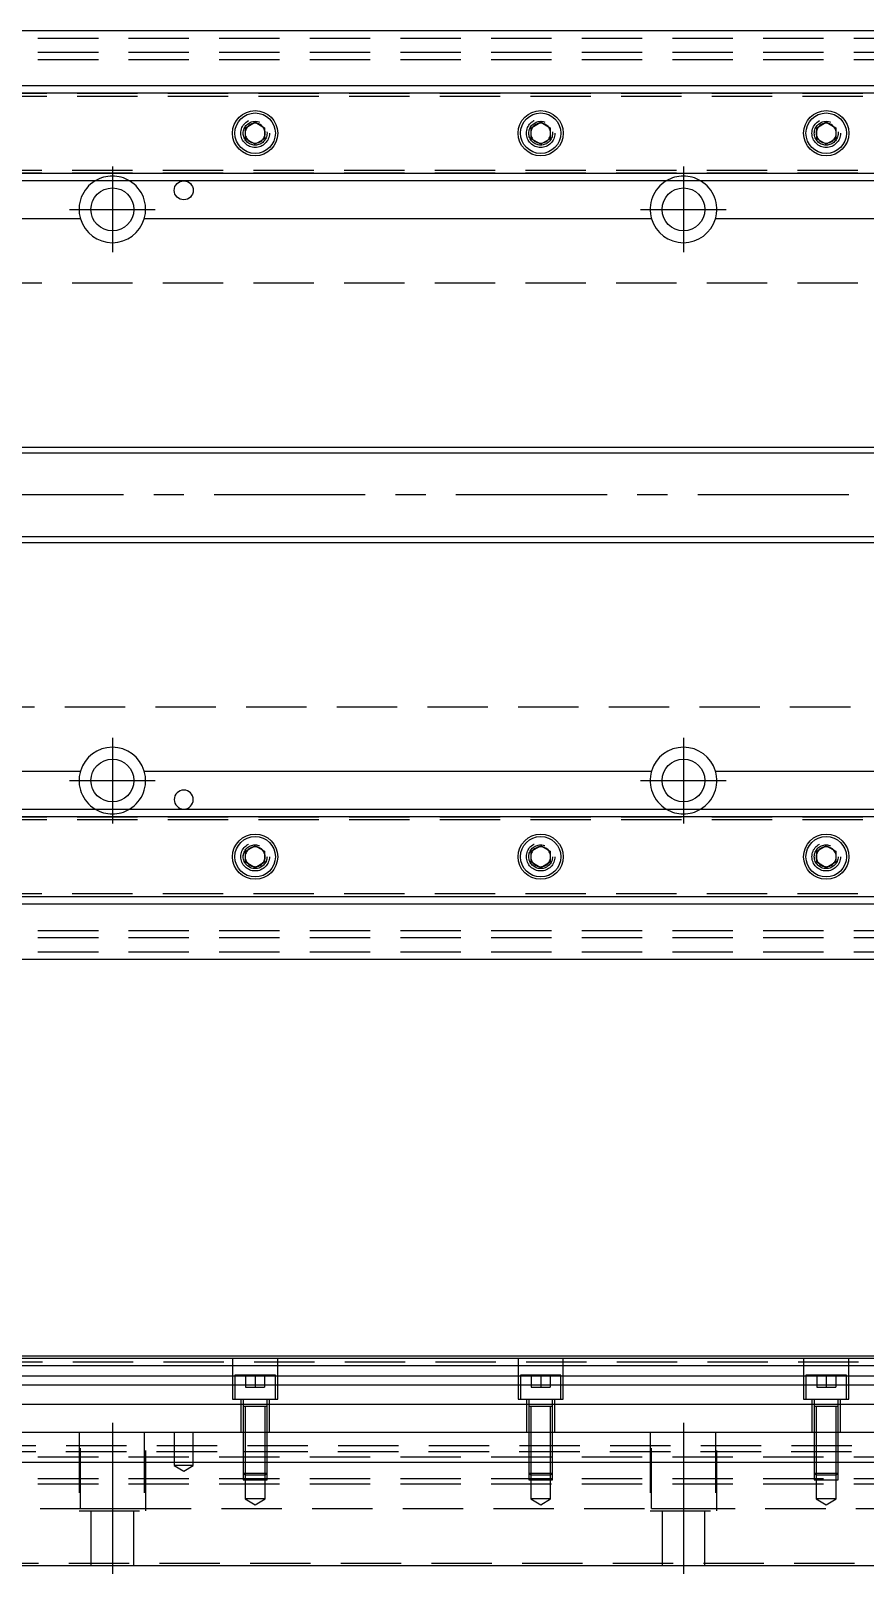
# Model space of a CAD drawing. Extents: x -20 to 1052, y -266 to 102.
# Drawn here: x 512.9 to 688.2, y -226.9 to 97.5 of the extents above; entities that cross this region are included whole.
import ezdxf

# ---------------------------------------------------------------- set-up
doc = ezdxf.new("R2010")
doc.units = 0
doc.linetypes.add('CENTER', pattern=[50.8, 31.75, -6.35, 6.35, -6.35])
doc.linetypes.add('DASHED', pattern=[19.05, 12.7, -6.35])
doc.layers.get('0').update_dxf_attribs({"linetype": 'CONTINUOUS'})
doc.layers.add('CENTER', color=1, linetype='CENTER')

msp = doc.modelspace()

# ---------------------------------------------------------------- linework, layer by layer
at = {"color": 7, "linetype": 'CONTINUOUS'}
for p, q in [((820, 97.5), (485, 97.5)), ((485, 86), (820, 86)), ((485, 84.460392), (820, 84.460392)), ((558, 77.1547), (560, 78.309402)), ((560, 78.309402), (562, 77.1547)), ((618, 77.1547), (620, 78.309402)), ((620, 78.309402), (622, 77.1547)), ((678, 77.1547), (680, 78.309402)), ((680, 78.309402), (682, 77.1547)), ((558, 74.8453), (558, 77.1547)), ((560, 73.690598), (558, 74.8453)), ((562, 74.8453), (560, 73.690598)), ((562, 77.1547), (562, 74.8453)), ((618, 74.8453), (618, 77.1547)), ((620, 73.690598), (618, 74.8453)), ((622, 74.8453), (620, 73.690598)), ((622, 77.1547), (622, 74.8453)), ((678, 74.8453), (678, 77.1547)), ((680, 73.690598), (678, 74.8453)), ((682, 74.8453), (680, 73.690598)), ((682, 77.1547), (682, 74.8453)), ((820, 67.539608), (485, 67.539608)), ((820, 66), (485, 66)), ((523.291796, 58), (485, 58)), ((643.291796, 58), (536.708204, 58)), ((763.291796, 58), (656.708204, 58)), ((763, 10), (485, 10)), ((485, -10), (763, -10)), ((485, -58), (523.291796, -58)), ((536.708204, -58), (643.291796, -58)), ((656.708204, -58), (763.291796, -58)), ((485, -66), (820, -66)), ((485, -67.539608), (820, -67.539608)), ((558, -74.8453), (560, -73.690598)), ((560, -73.690598), (562, -74.8453)), ((618, -74.8453), (620, -73.690598)), ((620, -73.690598), (622, -74.8453)), ((678, -74.8453), (680, -73.690598)), ((680, -73.690598), (682, -74.8453)), ((558, -77.1547), (558, -74.8453)), ((560, -78.309402), (558, -77.1547)), ((562, -77.1547), (560, -78.309402)), ((562, -74.8453), (562, -77.1547)), ((618, -77.1547), (618, -74.8453)), ((620, -78.309402), (618, -77.1547)), ((622, -77.1547), (620, -78.309402)), ((622, -74.8453), (622, -77.1547)), ((678, -77.1547), (678, -74.8453)), ((680, -78.309402), (678, -77.1547)), ((682, -77.1547), (680, -78.309402)), ((682, -74.8453), (682, -77.1547)), ((820, -84.460392), (485, -84.460392)), ((820, -86), (485, -86)), ((485, -97.5), (820, -97.5)), ((763, -180.93), (484.5, -180.93)), ((820, -181.43), (484.5, -181.43)), ((820, -182.969608), (484.5, -182.969608)), ((484.5, -185.090392), (820, -185.090392)), ((820, -187.000532), (484.5, -187.000532)), ((820, -191.111934), (484.5, -191.111934)), ((0, -196.93), (820, -196.93)), ((0, -203.23), (820, -203.23)), ((0, -224.93), (820, -224.93))]:
    msp.add_line(p, q, dxfattribs=at)
at = {"color": 3, "linetype": 'DASHED'}
for p, q in [((0, 96), (820, 96)), ((0, 93), (820, 93)), ((0, 91.5), (820, 91.5)), ((484.5, 84.403994), (820, 84.403994)), ((484.5, 83.8), (820, 83.8)), ((562.483582, 76.286038), (562.5, 76)), ((622.483582, 76.286038), (622.5, 76)), ((682.483582, 76.286038), (682.5, 76)), ((820, 68.2), (484.5, 68.2)), ((820, 67.596006), (484.5, 67.596006)), ((820, 44.5), (5.640312, 44.5)), ((5.640312, -44.5), (820, -44.5)), ((484.5, -67.596006), (820, -67.596006)), ((484.5, -68.2), (820, -68.2)), ((557.5, -76), (557.534018, -75.588984)), ((617.5, -76), (617.534018, -75.588984)), ((677.5, -76), (677.534018, -75.588984)), ((820, -83.8), (484.5, -83.8)), ((820, -84.403994), (484.5, -84.403994)), ((0, -91.5), (820, -91.5)), ((0, -93), (820, -93)), ((0, -96), (820, -96)), ((555.25, -181.43), (555.25, -189.93)), ((564.75, -189.93), (564.75, -181.43)), ((615.25, -181.43), (615.25, -189.93)), ((624.75, -189.93), (624.75, -181.43)), ((675.25, -181.43), (675.25, -189.93)), ((684.75, -189.93), (684.75, -181.43)), ((763, -182.18), (25, -182.18)), ((564.25, -184.93), (555.75, -184.93)), ((555.75, -184.93), (555.75, -189.93)), ((558, -184.93), (558, -187.43)), ((558, -187.43), (560, -187.43)), ((560, -184.93), (560, -187.43)), ((560, -187.43), (562, -187.43)), ((562, -184.93), (562, -187.43)), ((564.25, -189.93), (564.25, -184.93)), ((624.25, -184.93), (615.75, -184.93)), ((615.75, -184.93), (615.75, -189.93)), ((618, -184.93), (618, -187.43)), ((618, -187.43), (620, -187.43)), ((620, -184.93), (620, -187.43)), ((620, -187.43), (622, -187.43)), ((622, -184.93), (622, -187.43)), ((624.25, -189.93), (624.25, -184.93)), ((684.25, -184.93), (675.75, -184.93)), ((675.75, -184.93), (675.75, -189.93)), ((678, -184.93), (678, -187.43)), ((678, -187.43), (680, -187.43)), ((680, -184.93), (680, -187.43)), ((680, -187.43), (682, -187.43)), ((682, -184.93), (682, -187.43)), ((684.25, -189.93), (684.25, -184.93)), ((555.25, -189.93), (564.75, -189.93)), ((557, -189.93), (557, -196.93)), ((557.5, -189.93), (557.5, -191.53)), ((562.5, -191.53), (562.5, -189.93)), ((563, -196.93), (563, -189.93)), ((615.25, -189.93), (624.75, -189.93)), ((617, -189.93), (617, -196.93)), ((617.5, -189.93), (617.5, -191.53)), ((622.5, -191.53), (622.5, -189.93)), ((623, -196.93), (623, -189.93)), ((675.25, -189.93), (684.75, -189.93)), ((677, -189.93), (677, -196.93)), ((677.5, -189.93), (677.5, -191.53)), ((682.5, -191.53), (682.5, -189.93)), ((683, -196.93), (683, -189.93)), ((557.5, -191.525), (557.5, -191.53)), ((557.757468, -191.53), (557.5, -191.53)), ((557.5, -191.53), (557.5, -191.535)), ((557.5, -191.53), (557.5, -196.92998)), ((562.242552, -191.53), (557.757468, -191.53)), ((557.9, -191.53), (557.9, -196.92998)), ((562.1, -196.92998), (562.1, -191.53)), ((562.5, -191.53), (562.242552, -191.53)), ((562.5, -191.53), (562.5, -191.525)), ((562.5, -191.535), (562.5, -191.53)), ((562.5, -196.92998), (562.5, -191.53)), ((617.5, -191.525), (617.5, -191.53)), ((617.757468, -191.53), (617.5, -191.53)), ((617.5, -191.53), (617.5, -191.535)), ((617.5, -191.53), (617.5, -196.92998)), ((622.242552, -191.53), (617.757468, -191.53)), ((617.9, -191.53), (617.9, -196.92998)), ((622.1, -196.92998), (622.1, -191.53)), ((622.5, -191.53), (622.242552, -191.53)), ((622.5, -191.53), (622.5, -191.525)), ((622.5, -191.535), (622.5, -191.53)), ((622.5, -196.92998), (622.5, -191.53)), ((677.5, -191.525), (677.5, -191.53)), ((677.757468, -191.53), (677.5, -191.53)), ((677.5, -191.53), (677.5, -191.535)), ((677.5, -191.53), (677.5, -196.92998)), ((682.242552, -191.53), (677.757468, -191.53)), ((677.9, -191.53), (677.9, -196.92998)), ((682.1, -196.92998), (682.1, -191.53)), ((682.5, -191.53), (682.242552, -191.53)), ((682.5, -191.53), (682.5, -191.525)), ((682.5, -191.535), (682.5, -191.53)), ((682.5, -196.92998), (682.5, -191.53)), ((523, -196.93), (523, -213.43)), ((523.291796, -212.93), (523.291796, -196.93)), ((536.708204, -196.93), (536.708204, -212.93)), ((537, -213.43), (537, -196.93)), ((543, -196.93), (543, -203.93)), ((547, -203.93), (547, -196.93)), ((557.5, -196.93), (557.5, -203.23)), ((557.500006, -196.93), (557.500006, -203.23)), ((557.9, -196.93), (557.9, -203.23)), ((562.1, -203.23), (562.1, -196.93)), ((562.499994, -203.23), (562.499994, -196.93)), ((562.5, -203.23), (562.5, -196.93)), ((617.5, -196.93), (617.5, -203.23)), ((617.500006, -196.93), (617.500006, -203.23)), ((617.9, -196.93), (617.9, -203.23)), ((622.1, -203.23), (622.1, -196.93)), ((622.499994, -203.23), (622.499994, -196.93)), ((622.5, -203.23), (622.5, -196.93)), ((643, -196.93), (643, -213.43)), ((643.291796, -212.93), (643.291796, -196.93)), ((656.708204, -196.93), (656.708204, -212.93)), ((657, -213.43), (657, -196.93)), ((677.5, -196.93), (677.5, -203.23)), ((677.500006, -196.93), (677.500006, -203.23)), ((677.9, -196.93), (677.9, -203.23)), ((682.1, -203.23), (682.1, -196.93)), ((682.499994, -203.23), (682.499994, -196.93)), ((682.5, -203.23), (682.5, -196.93)), ((25, -199.68), (763, -199.68)), ((425, -200.93), (737.5, -200.93)), ((557.5, -200.93), (557.9, -200.93)), ((557.9, -200.93), (562.1, -200.93)), ((562.1, -200.93), (562.5, -200.93)), ((617.5, -200.93), (617.9, -200.93)), ((617.9, -200.93), (622.1, -200.93)), ((622.1, -200.93), (622.5, -200.93)), ((677.5, -200.93), (677.9, -200.93)), ((677.9, -200.93), (682.1, -200.93)), ((682.1, -200.93), (682.5, -200.93)), ((0, -202.08), (820, -202.08)), ((547, -203.93), (543, -203.93)), ((543, -203.93), (545, -205.0847)), ((545, -205.0847), (547, -203.93)), ((557.5, -203.23), (557.5, -205.53)), ((557.500006, -203.23), (557.500006, -205.530006)), ((557.9, -203.23), (557.9, -205.93)), ((562.1, -205.93), (562.1, -203.23)), ((562.499994, -205.530006), (562.499994, -203.23)), ((562.5, -205.53), (562.5, -203.23)), ((617.5, -203.23), (617.5, -205.53)), ((617.500006, -203.23), (617.500006, -205.530006)), ((617.9, -203.23), (617.9, -205.93)), ((622.1, -205.93), (622.1, -203.23)), ((622.499994, -205.530006), (622.499994, -203.23)), ((622.5, -205.53), (622.5, -203.23)), ((677.5, -203.23), (677.5, -205.53)), ((677.500006, -203.23), (677.500006, -205.530006)), ((677.9, -203.23), (677.9, -205.93)), ((682.1, -205.93), (682.1, -203.23)), ((682.499994, -205.530006), (682.499994, -203.23)), ((682.5, -205.53), (682.5, -203.23)), ((0, -206.63), (820, -206.63)), ((557.5, -205.53), (562.5, -205.53)), ((557.5, -205.53), (557.9, -205.93)), ((557.500006, -205.53002), (557.500006, -206.63)), ((557.500006, -206.63), (557.500006, -206.93)), ((557.500006, -206.93), (562.499994, -206.93)), ((562.1, -205.93), (557.9, -205.93)), ((557.9, -205.93002), (557.9, -206.93)), ((557.9, -206.93), (557.9, -210.93)), ((562.1, -205.93), (562.5, -205.53)), ((562.1, -206.93), (562.1, -205.93002)), ((562.1, -210.93), (562.1, -206.93)), ((562.499994, -206.63), (562.499994, -205.53002)), ((562.499994, -206.93), (562.499994, -206.63)), ((617.5, -205.53), (622.5, -205.53)), ((617.5, -205.53), (617.9, -205.93)), ((617.500006, -205.53002), (617.500006, -206.63)), ((617.500006, -206.63), (617.500006, -206.93)), ((617.500006, -206.93), (622.499994, -206.93)), ((622.1, -205.93), (617.9, -205.93)), ((617.9, -205.93002), (617.9, -206.93)), ((617.9, -206.93), (617.9, -210.93)), ((622.1, -205.93), (622.5, -205.53)), ((622.1, -206.93), (622.1, -205.93002)), ((622.1, -210.93), (622.1, -206.93)), ((622.499994, -206.63), (622.499994, -205.53002)), ((622.499994, -206.93), (622.499994, -206.63)), ((677.5, -205.53), (682.5, -205.53)), ((677.5, -205.53), (677.9, -205.93)), ((677.500006, -205.53002), (677.500006, -206.63)), ((677.500006, -206.63), (677.500006, -206.93)), ((677.500006, -206.93), (682.499994, -206.93)), ((682.1, -205.93), (677.9, -205.93)), ((677.9, -205.93002), (677.9, -206.93)), ((677.9, -206.93), (677.9, -210.93)), ((682.1, -205.93), (682.5, -205.53)), ((682.1, -206.93), (682.1, -205.93002)), ((682.1, -210.93), (682.1, -206.93)), ((682.499994, -206.63), (682.499994, -205.53002)), ((682.499994, -206.93), (682.499994, -206.63)), ((0, -207.78), (820, -207.78)), ((476.708204, -212.93), (763.291796, -212.93)), ((523, -213.43), (537, -213.43)), ((523.291796, -212.93), (536.708204, -212.93)), ((525.5, -213.43), (525.5, -224.93)), ((534.5, -224.93), (534.5, -213.43)), ((562.1, -210.93), (557.9, -210.93)), ((557.9, -210.93), (560, -212.142436)), ((560, -212.142436), (562.1, -210.93)), ((622.1, -210.93), (617.9, -210.93)), ((617.9, -210.93), (620, -212.142436)), ((620, -212.142436), (622.1, -210.93)), ((643, -213.43), (657, -213.43)), ((643.291796, -212.93), (656.708204, -212.93)), ((645.5, -213.43), (645.5, -224.93)), ((654.5, -224.93), (654.5, -213.43)), ((682.1, -210.93), (677.9, -210.93)), ((677.9, -210.93), (680, -212.142436)), ((680, -212.142436), (682.1, -210.93)), ((6.499992, -224.43), (820, -224.43))]:
    msp.add_line(p, q, dxfattribs=at)
at = {"color": 3, "linetype": 'CONTINUOUS'}
for p, q in [((763, 8.75), (485, 8.75)), ((485, -8.75), (763, -8.75))]:
    msp.add_line(p, q, dxfattribs=at)
at = {"color": 7, "linetype": 'CONTINUOUS'}
for centre, radius in [((560, 76), 4.75), ((560, 76), 4.25), ((620, 76), 4.75), ((620, 76), 4.25), ((680, 76), 4.75), ((680, 76), 4.25), ((545, 64), 2), ((530, 60), 4.5), ((650, 60), 4.5), ((530, -60), 4.5), ((650, -60), 4.5), ((560, -76), 4.75), ((620, -76), 4.75), ((680, -76), 4.75), ((560, -76), 4.25), ((620, -76), 4.25), ((680, -76), 4.25)]:
    msp.add_circle(centre, radius, dxfattribs=at)
at = {"color": 3, "linetype": 'DASHED'}
for centre, radius in [((560, 76), 3), ((560, 76), 2.5), ((620, 76), 3), ((620, 76), 2.5), ((680, 76), 3), ((680, 76), 2.5), ((560, -76), 3), ((560, -76), 2.5), ((620, -76), 3), ((620, -76), 2.5), ((680, -76), 3), ((680, -76), 2.5)]:
    msp.add_circle(centre, radius, dxfattribs=at)
at = {"color": 7, "linetype": 'CONTINUOUS'}
for centre, radius, start, end in [((560, 76), 2.1, 102.24721, 137.75279), ((560, 76), 2.1, 77.75279, 102.24721), ((560, 76), 2.1, 42.24721, 77.75279), ((620, 76), 2.1, 102.24721, 137.75279), ((620, 76), 2.1, 77.75279, 102.24721), ((620, 76), 2.1, 42.24721, 77.75279), ((680, 76), 2.1, 102.24721, 137.75279), ((680, 76), 2.1, 77.75279, 102.24721), ((680, 76), 2.1, 42.24721, 77.75279), ((560, 76), 2.1, 162.24721, 180), ((560, 76), 2.1, 180, 197.75279), ((560, 76), 2.1, 137.75279, 162.24721), ((560, 76), 2.1, 197.75279, 222.24721), ((560, 76), 2.1, 17.75279, 42.24721), ((560, 76), 2.1, 317.75279, 342.24721), ((560, 76), 2.1, 342.24721, 17.75279), ((620, 76), 2.1, 162.24721, 180), ((620, 76), 2.1, 180, 197.75279), ((620, 76), 2.1, 137.75279, 162.24721), ((620, 76), 2.1, 197.75279, 222.24721), ((620, 76), 2.1, 17.75279, 42.24721), ((620, 76), 2.1, 317.75279, 342.24721), ((620, 76), 2.1, 342.24721, 17.75279), ((680, 76), 2.1, 162.24721, 180), ((680, 76), 2.1, 180, 197.75279), ((680, 76), 2.1, 137.75279, 162.24721), ((680, 76), 2.1, 197.75279, 222.24721), ((680, 76), 2.1, 17.75279, 42.24721), ((680, 76), 2.1, 317.75279, 342.24721), ((680, 76), 2.1, 342.24721, 17.75279), ((560, 76), 2.1, 222.24721, 257.75279), ((560, 76), 2.1, 257.75279, 282.24721), ((560, 76), 2.1, 282.24721, 317.75279), ((620, 76), 2.1, 222.24721, 257.75279), ((620, 76), 2.1, 257.75279, 282.24721), ((620, 76), 2.1, 282.24721, 317.75279), ((680, 76), 2.1, 222.24721, 257.75279), ((680, 76), 2.1, 257.75279, 282.24721), ((680, 76), 2.1, 282.24721, 317.75279), ((530, 60), 7, 121.002719, 196.60155), ((530, 60), 7, 343.39845, 58.997281), ((650, 60), 7, 121.002719, 196.60155), ((650, 60), 7, 343.39845, 58.997281), ((530, 60), 7, 196.60155, 343.39845), ((650, 60), 7, 196.60155, 343.39845), ((530, -60), 7, 16.60155, 163.39845), ((650, -60), 7, 16.60155, 163.39845), ((530, -60), 7, 163.39845, 238.997281), ((530, -60), 7, 301.002719, 16.60155), ((650, -60), 7, 163.39845, 238.997281), ((650, -60), 7, 301.002719, 16.60155), ((545, -64), 2, 90, 270), ((545, -64), 2, 270, 90), ((560, -76), 2.1, 137.75279, 162.24721), ((560, -76), 2.1, 102.24721, 137.75279), ((560, -76), 2.1, 77.75279, 102.24721), ((560, -76), 2.1, 42.24721, 77.75279), ((560, -76), 2.1, 17.75279, 42.24721), ((620, -76), 2.1, 137.75279, 162.24721), ((620, -76), 2.1, 102.24721, 137.75279), ((620, -76), 2.1, 77.75279, 102.24721), ((620, -76), 2.1, 42.24721, 77.75279), ((620, -76), 2.1, 17.75279, 42.24721), ((680, -76), 2.1, 137.75279, 162.24721), ((680, -76), 2.1, 102.24721, 137.75279), ((680, -76), 2.1, 77.75279, 102.24721), ((680, -76), 2.1, 42.24721, 77.75279), ((680, -76), 2.1, 17.75279, 42.24721), ((560, -76), 2.1, 162.24721, 180), ((560, -76), 2.1, 180, 197.75279), ((560, -76), 2.1, 197.75279, 222.24721), ((560, -76), 2.1, 222.24721, 257.75279), ((560, -76), 2.1, 282.24721, 317.75279), ((560, -76), 2.1, 317.75279, 342.24721), ((560, -76), 2.1, 342.24721, 17.75279), ((620, -76), 2.1, 162.24721, 180), ((620, -76), 2.1, 180, 197.75279), ((620, -76), 2.1, 197.75279, 222.24721), ((620, -76), 2.1, 222.24721, 257.75279), ((620, -76), 2.1, 282.24721, 317.75279), ((620, -76), 2.1, 317.75279, 342.24721), ((620, -76), 2.1, 342.24721, 17.75279), ((680, -76), 2.1, 162.24721, 180), ((680, -76), 2.1, 180, 197.75279), ((680, -76), 2.1, 197.75279, 222.24721), ((680, -76), 2.1, 222.24721, 257.75279), ((680, -76), 2.1, 282.24721, 317.75279), ((680, -76), 2.1, 317.75279, 342.24721), ((680, -76), 2.1, 342.24721, 17.75279), ((560, -76), 2.1, 257.75279, 282.24721), ((620, -76), 2.1, 257.75279, 282.24721), ((680, -76), 2.1, 257.75279, 282.24721)]:
    msp.add_arc(centre, radius, start, end, dxfattribs=at)
at = {"color": 3, "linetype": 'DASHED'}
for centre, start, end in [((530, 60), 58.997281, 121.002719), ((650, 60), 58.997281, 121.002719), ((530, -60), 238.997281, 301.002719), ((650, -60), 238.997281, 301.002719)]:
    msp.add_arc(centre, 7, start, end, dxfattribs=at)
at = {"layer": 'CENTER', "color": 1, "linetype": 'CENTER'}
for p, q in [((530, 69), (530, 51)), ((650, 69), (650, 51)), ((521, 60), (539, 60)), ((641, 60), (659, 60)), ((887.945, 0), (-20, 0)), ((530, -51), (530, -69)), ((650, -51), (650, -69)), ((521, -60), (539, -60)), ((641, -60), (659, -60)), ((530, -194.93), (530, -226.93)), ((650, -194.93), (650, -226.93))]:
    msp.add_line(p, q, dxfattribs=at)

doc.saveas('drawing.dxf')
